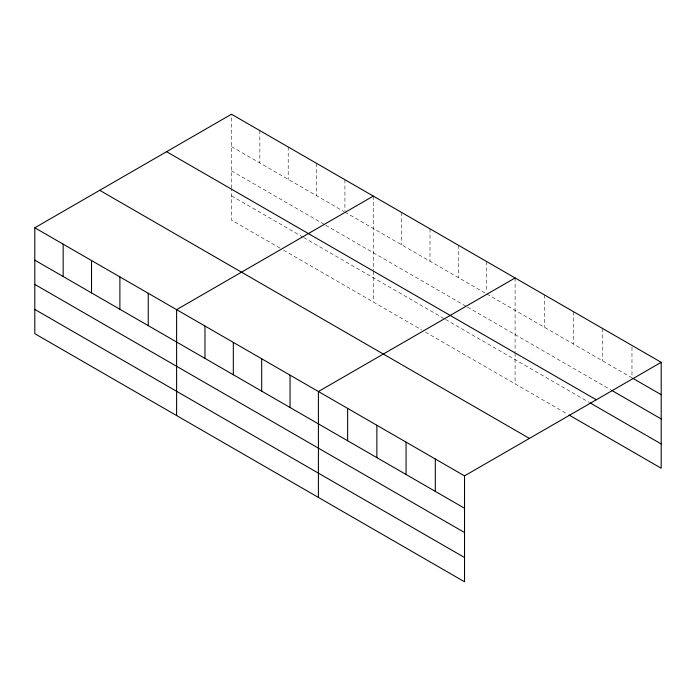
<?xml version="1.0" encoding="UTF-8"?>
<svg xmlns="http://www.w3.org/2000/svg" width="696" height="696" viewBox="0 0 696 696"><rect width="100%" height="100%" fill="white"/><g stroke="black" fill="none" stroke-linecap="round" stroke-linejoin="round"><path stroke-width="0.52" stroke-dasharray="3.48 2.61" d="M231.481 188.251L231.481 114.222M231.481 146.595L344.015 211.567M344.929 212.097L485.817 293.442M486.739 293.964L631.977 377.824L631.977 345.451M231.481 170.859L324.797 224.738M325.719 225.269L466.607 306.614M467.521 307.136L610.975 389.96M231.481 195.863L302.847 237.058M303.76 237.588L444.648 318.933M445.562 319.464L589.06 402.305M279.975 248.124L231.481 220.127L231.481 189.338M283.629 250.229L421.776 329.991M425.439 332.105L567.144 413.92M602.762 328.582L602.762 360.954M573.539 311.712L573.539 344.085M544.315 294.843L544.315 327.207M515.092 277.965L515.092 351.993M515.092 353.081L515.092 383.87M486.739 261.592L486.739 291.807M458.377 245.218L458.377 277.591M430.015 228.845L430.015 261.217M401.653 212.471L401.653 244.844M373.291 196.098L373.291 270.126M373.291 271.214L373.291 301.994M344.929 179.725L344.929 211.019M316.567 163.351L316.567 195.724M288.205 146.978L288.205 179.351M259.843 130.596L259.843 162.968"/><path stroke-width="1.04" d="M464.519 532.51L464.519 475.873L34.8 227.783L34.8 333.68L464.519 581.778L464.519 532.51L34.8 284.412M568.971 414.973L661.2 468.217L661.2 362.32L231.481 114.222L34.8 227.783M373.291 196.098L176.61 309.65L176.61 415.547M515.092 277.965L318.411 391.526L318.411 497.423M464.519 475.873L661.2 362.32M632.89 378.346L661.2 394.693M611.888 390.491L661.2 418.957M166.579 151.702L596.298 399.791M589.973 402.836L661.2 443.961M99.702 190.304L529.421 438.402M34.8 260.147L464.519 508.245M34.8 309.415L464.519 557.513M435.296 459.003L435.296 491.376M406.072 442.134L406.072 474.507M376.858 425.265L376.858 457.637M347.635 408.395L347.635 440.768M290.049 375.144L290.049 407.517M261.687 358.771L261.687 391.143M233.325 342.397L233.325 374.77M204.972 326.024L204.972 358.397M148.248 293.277L148.248 325.65M119.886 276.904L119.886 309.276M91.524 260.53L91.524 292.903M63.162 244.157L63.162 276.53"/></g></svg>
